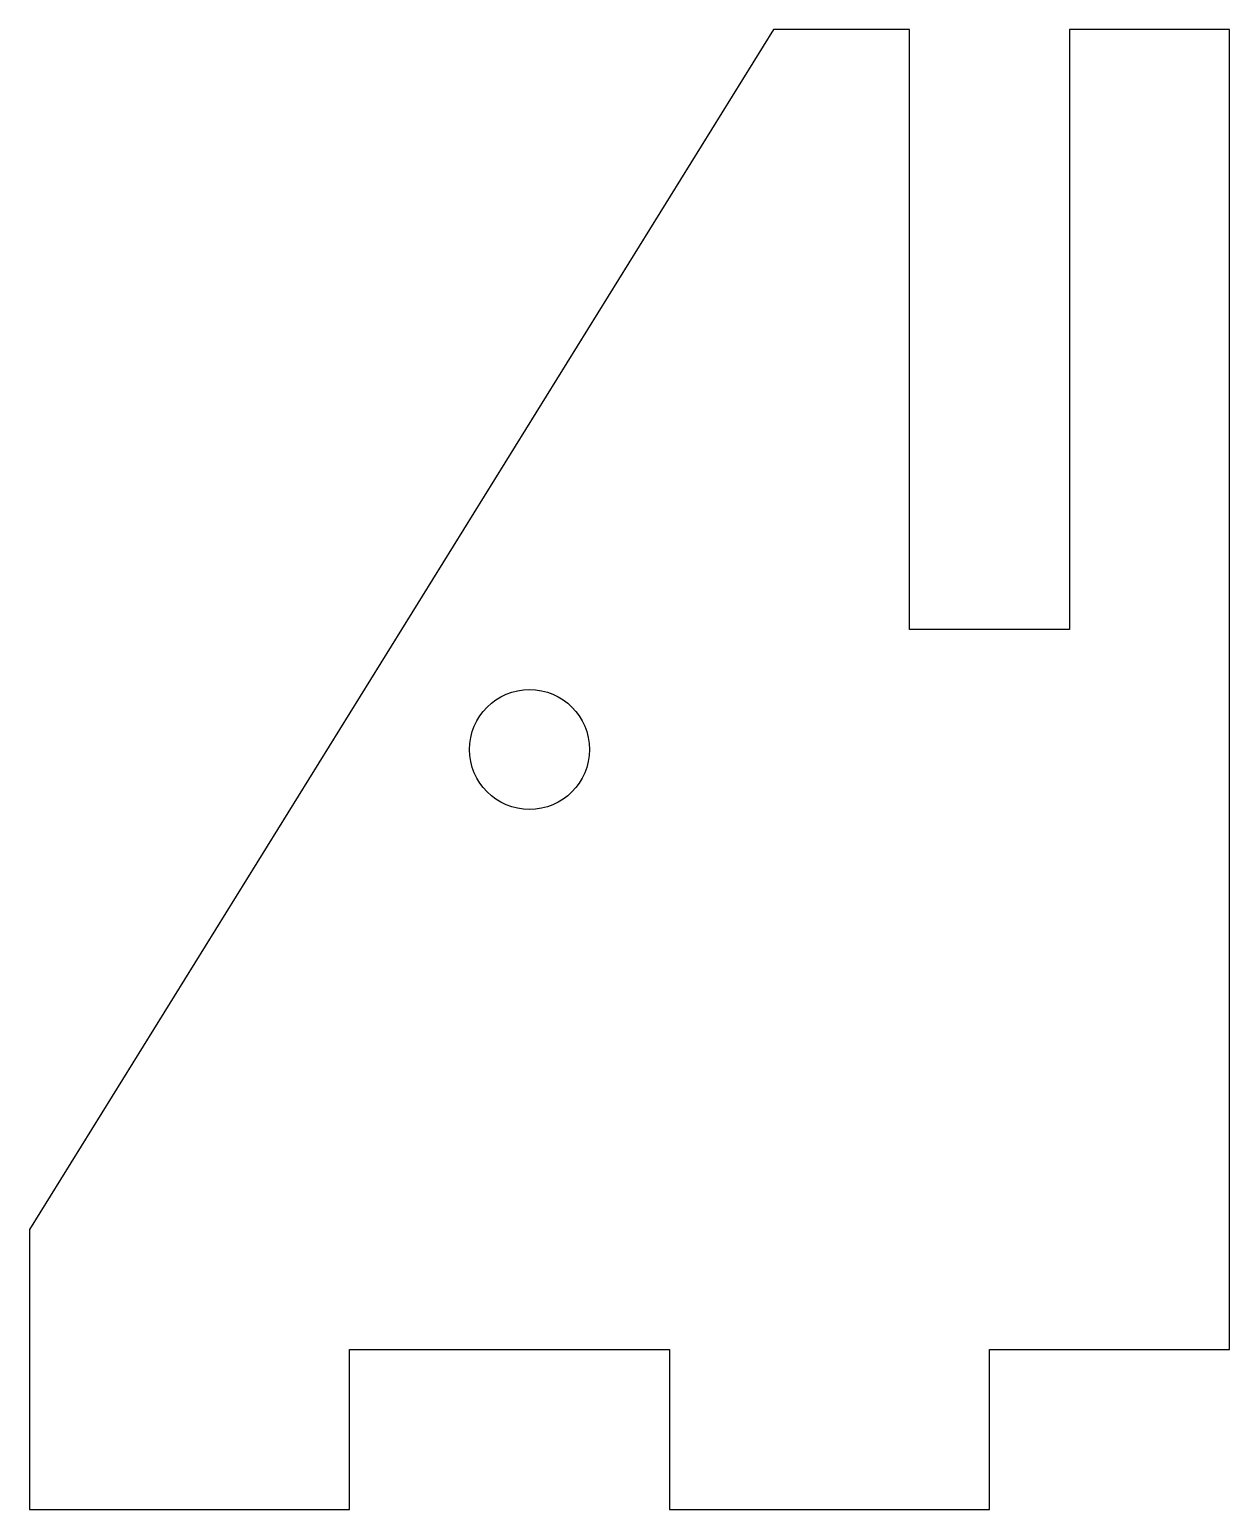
# Model space of a CAD drawing. Header units: millimetres. Extents: x -56.3 to -26.3, y 0 to 37.
import ezdxf

# ---------------------------------------------------------------- set-up
doc = ezdxf.new("R2010")
doc.units = ezdxf.units.MM
doc.layers.get('0').update_dxf_attribs({"linetype": 'CONTINUOUS'})

msp = doc.modelspace()

# ---------------------------------------------------------------- linework, layer by layer
msp.add_lwpolyline([(-48.263, 4), (-40.263, 4), (-40.263, 0), (-32.263, 0), (-32.263, 4), (-26.263, 4), (-26.263, 37), (-30.263, 37), (-30.263, 22), (-34.263, 22), (-34.263, 37), (-35.263, 37), (-37.663, 37), (-56.263, 7), (-56.263, 0), (-48.263, 0)], close=True)
msp.add_circle((-43.763, 19), 1.5)

doc.saveas('drawing.dxf')
